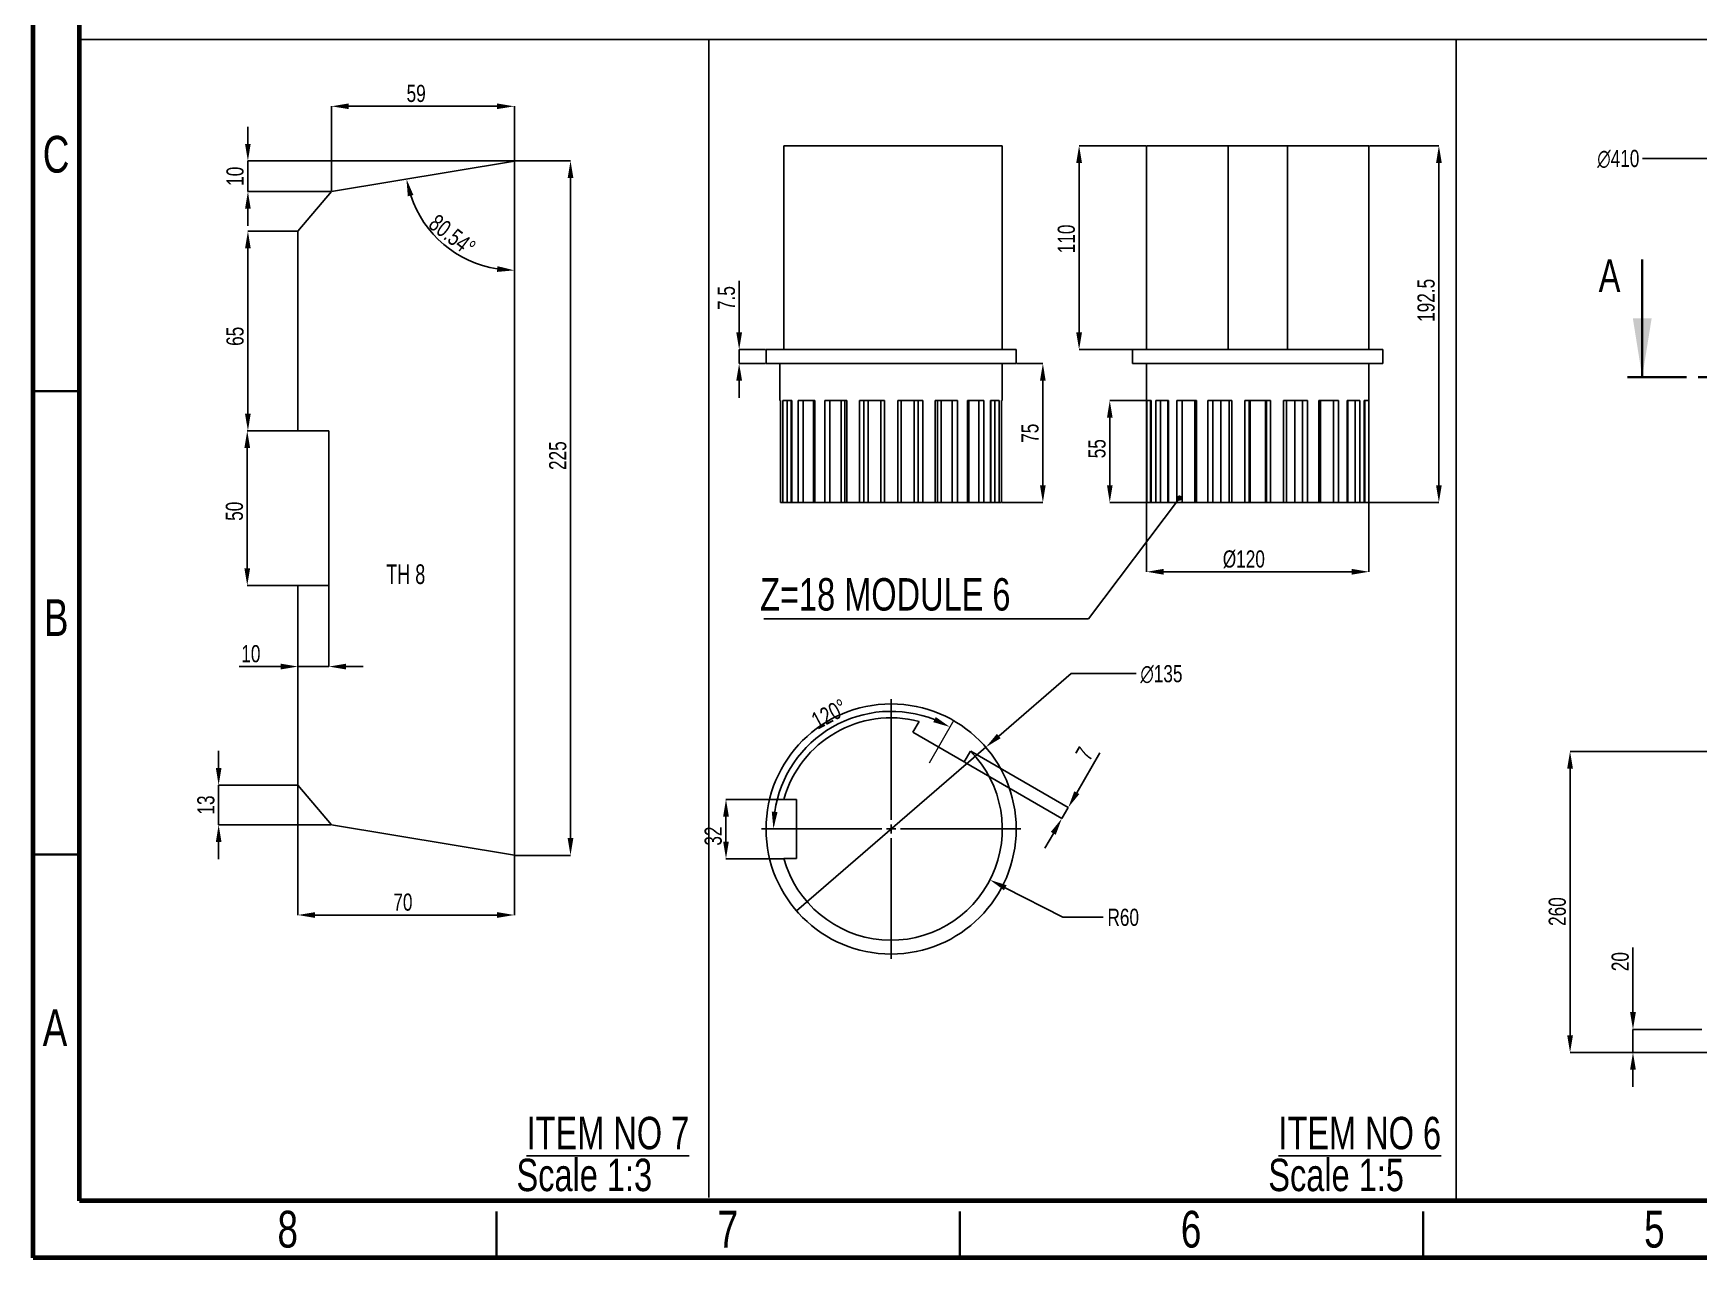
# Model space of a CAD drawing. Header units: millimetres. Extents: x 122 to 2816, y -707 to 556.
# Drawn here: x 580.7 to 760.5, y -703.9 to -571.8 of the extents above; entities that cross this region are included whole.
import ezdxf

# ---------------------------------------------------------------- set-up
doc = ezdxf.new("R2010")
doc.units = ezdxf.units.MM
doc.header["$PDSIZE"] = -1
doc.linetypes.add('CENTER', pattern=[10.16, 6.35, -1.27, 1.27, -1.27])
doc.linetypes.add('CENTERX2', pattern=[20.32, 12.7, -2.54, 2.54, -2.54])
doc.layers.add('FORMAT', color=7, linetype='Continuous')
doc.styles.add('SLDTEXTSTYLE10', font='TXT', dxfattribs={"width": 0.6875})
doc.styles.add('SLDTEXTSTYLE7', font='TXT', dxfattribs={"width": 0.75})
doc.dimstyles.new('SLDDIMSTYLE1', dxfattribs={"dimtxt": 2.5, "dimasz": 0.569872, "dimexe": 0, "dimexo": 0.625, "dimgap": 0, "dimtad": 1, "dimdec": 0, "dimrnd": 1e-09, "dimtxsty": 'Standard', "dimblk1": 'DOT', "dimblk2": 'DOT', "dimsah": 1, "dimcen": 2.5, "dimazin": 3, "dimtfac": 0.569872, "dimtdec": 0, "dimtmove": 0, "dimatfit": 3, "dimldrblk": 'DOT', "dimfrac": 2})
doc.dimstyles.new('SLDDIMSTYLE34', dxfattribs={"dimtxt": 1.852083, "dimasz": 1.852083, "dimexe": 0, "dimexo": 0.625, "dimgap": 0.463021, "dimtad": 1, "dimdec": 0, "dimlfac": 5, "dimrnd": 1e-09, "dimzin": 12, "dimtxsty": 'SLDTEXTSTYLE7', "dimsah": 1, "dimcen": 0, "dimazin": 3, "dimtfac": 1, "dimtdec": 0, "dimtmove": 0, "dimatfit": 3, "dimfrac": 2, "dimtzin": 12})
doc.dimstyles.new('SLDDIMSTYLE37', dxfattribs={"dimtxt": 1.852083, "dimasz": 1.852083, "dimexe": 0, "dimexo": 0.625, "dimgap": 0.463021, "dimtad": 1, "dimlfac": 5, "dimzin": 12, "dimtxsty": 'SLDTEXTSTYLE7', "dimsah": 1, "dimcen": 2.5, "dimazin": 3, "dimtfac": 1, "dimtmove": 0, "dimatfit": 3, "dimfrac": 2, "dimtzin": 12})
doc.dimstyles.new('SLDDIMSTYLE44', dxfattribs={"dimtxt": 1.852083, "dimasz": 1.852083, "dimexe": 0, "dimexo": 0.625, "dimgap": 0.463021, "dimtad": 1, "dimdec": 1, "dimlfac": 5, "dimrnd": 1e-09, "dimzin": 12, "dimtxsty": 'SLDTEXTSTYLE7', "dimsah": 1, "dimcen": 2.5, "dimazin": 3, "dimtfac": 1, "dimtdec": 1, "dimtmove": 0, "dimatfit": 3, "dimfrac": 2, "dimtzin": 12})
doc.dimstyles.new('SLDDIMSTYLE63', dxfattribs={"dimtxt": 1.852083, "dimasz": 1.852083, "dimexe": 0, "dimexo": 0.625, "dimgap": 0.463021, "dimtad": 1, "dimdec": 1, "dimlfac": 5, "dimrnd": 1e-09, "dimzin": 12, "dimtxsty": 'SLDTEXTSTYLE7', "dimsah": 1, "dimcen": 2.5, "dimazin": 3, "dimtfac": 1, "dimtmove": 0, "dimatfit": 0, "dimfrac": 2, "dimtzin": 12})
doc.dimstyles.new('SLDDIMSTYLE68', dxfattribs={"dimtxt": 1.852083, "dimasz": 1.852083, "dimexe": 0, "dimexo": 0.625, "dimgap": 0.463021, "dimtad": 1, "dimdec": 0, "dimlfac": 8, "dimrnd": 1e-09, "dimzin": 12, "dimtxsty": 'SLDTEXTSTYLE7', "dimsah": 1, "dimcen": 2.5, "dimazin": 3, "dimtfac": 1, "dimtdec": 0, "dimtmove": 0, "dimatfit": 3, "dimfrac": 2, "dimtzin": 12})
doc.dimstyles.new('SLDDIMSTYLE69', dxfattribs={"dimtxt": 1.852083, "dimasz": 1.852083, "dimexe": 0, "dimexo": 0.625, "dimgap": 0.463021, "dimtad": 1, "dimdec": 0, "dimlfac": 8, "dimrnd": 1e-09, "dimzin": 12, "dimtxsty": 'SLDTEXTSTYLE7', "dimblk1": 'NONE', "dimsah": 1, "dimcen": 0, "dimazin": 3, "dimtfac": 1, "dimtdec": 0, "dimtmove": 0, "dimatfit": 3, "dimldrblk": 'NONE', "dimfrac": 2, "dimtzin": 12})
doc.dimstyles.new('SLDDIMSTYLE7', dxfattribs={"dimtxt": 1.852083, "dimasz": 1.852083, "dimexe": 0, "dimexo": 0.625, "dimgap": 0.463021, "dimtad": 1, "dimdec": 0, "dimlfac": 5, "dimrnd": 1e-09, "dimzin": 12, "dimtxsty": 'SLDTEXTSTYLE7', "dimsah": 1, "dimcen": 2.5, "dimazin": 3, "dimtfac": 1, "dimtdec": 0, "dimtmove": 0, "dimatfit": 3, "dimfrac": 2, "dimtzin": 12})
doc.dimstyles.new('SLDDIMSTYLE71', dxfattribs={"dimtxt": 1.852083, "dimasz": 1.852083, "dimexe": 0, "dimexo": 0.625, "dimgap": 0.463021, "dimtad": 1, "dimdec": 0, "dimlfac": 8, "dimrnd": 1e-09, "dimzin": 12, "dimtxsty": 'SLDTEXTSTYLE7', "dimsah": 1, "dimcen": 2.5, "dimazin": 3, "dimtfac": 1, "dimtdec": 0, "dimtmove": 0, "dimatfit": 0, "dimfrac": 2, "dimtzin": 12})
doc.dimstyles.new('SLDDIMSTYLE72', dxfattribs={"dimtxt": 1.852083, "dimasz": 1.852083, "dimexe": 0, "dimexo": 0.625, "dimgap": 0.463021, "dimtad": 1, "dimlfac": 3, "dimzin": 12, "dimtxsty": 'SLDTEXTSTYLE7', "dimsah": 1, "dimcen": 2.5, "dimazin": 3, "dimtfac": 1, "dimtmove": 0, "dimatfit": 3, "dimfrac": 2, "dimtzin": 12})
doc.dimstyles.new('SLDDIMSTYLE73', dxfattribs={"dimtxt": 1.852083, "dimasz": 1.852083, "dimexe": 0, "dimexo": 0.625, "dimgap": 0.463021, "dimtad": 1, "dimdec": 0, "dimlfac": 3, "dimrnd": 1e-09, "dimzin": 12, "dimtxsty": 'SLDTEXTSTYLE7', "dimsah": 1, "dimcen": 2.5, "dimazin": 3, "dimtfac": 1, "dimtdec": 0, "dimtmove": 0, "dimatfit": 3, "dimfrac": 2, "dimtzin": 12})
doc.dimstyles.new('SLDDIMSTYLE74', dxfattribs={"dimtxt": 1.852083, "dimasz": 1.852083, "dimexe": 0, "dimexo": 0.625, "dimgap": 0.463021, "dimtad": 1, "dimdec": 0, "dimlfac": 3, "dimrnd": 1e-09, "dimzin": 12, "dimtxsty": 'SLDTEXTSTYLE7', "dimsah": 1, "dimcen": 2.5, "dimazin": 3, "dimtfac": 1, "dimtdec": 0, "dimtmove": 0, "dimatfit": 0, "dimfrac": 2, "dimtzin": 12})
doc.dimstyles.new('SLDDIMSTYLE8', dxfattribs={"dimtxt": 1.852083, "dimasz": 1.852083, "dimexe": 0, "dimexo": 0.625, "dimgap": 0.463021, "dimtad": 1, "dimdec": 0, "dimlfac": 5, "dimrnd": 1e-09, "dimzin": 12, "dimtxsty": 'SLDTEXTSTYLE7', "dimblk1": 'NONE', "dimsah": 1, "dimcen": 0, "dimazin": 3, "dimtfac": 1, "dimtdec": 0, "dimtmove": 0, "dimatfit": 3, "dimldrblk": 'NONE', "dimfrac": 2, "dimtzin": 12})
doc.dimstyles.new('SLDDIMSTYLE9', dxfattribs={"dimtxt": 1.852083, "dimasz": 1.852083, "dimexe": 0, "dimexo": 0.625, "dimgap": 0.463021, "dimtad": 1, "dimdec": 0, "dimlfac": 5, "dimrnd": 1e-09, "dimzin": 12, "dimtxsty": 'SLDTEXTSTYLE7', "dimsah": 1, "dimcen": 2.5, "dimazin": 3, "dimtfac": 1, "dimtdec": 0, "dimtmove": 0, "dimatfit": 0, "dimfrac": 2, "dimtzin": 12})

# ---------------------------------------------------------------- blocks, each defined once
blk = doc.blocks.new('SW_NOTE_0_168')
at = {"layer": 'FORMAT', "color": 0, "char_height": 3.5, "attachment_point": 2, "style": 'SLDTEXTSTYLE7'}
for s, insert in [('\\LITEM NO 7', (13.62, 4.51)), ('Scale 1:3', (11.07, -0.01))]:
    blk.add_mtext(s, dxfattribs=dict(at, insert=insert))
blk = doc.blocks.new('SW_NOTE_0_170')
at = {"layer": 'FORMAT', "color": 0, "char_height": 3.5, "attachment_point": 2, "style": 'SLDTEXTSTYLE7'}
for s, insert in [('\\LITEM NO 6', (13.62, 4.51)), ('Scale 1:5', (11.07, -0.01))]:
    blk.add_mtext(s, dxfattribs=dict(at, insert=insert))
blk = doc.blocks.new('*D1529')
at = {"layer": 'Defpoints', "color": 0}
for p in [(767.9, -591.25), (805.15, -626.45)]:
    blk.add_point(p, dxfattribs=at)
at = {"layer": 'FORMAT', "color": 0, "lineweight": -2}
for p, q in [((754.41, -585.26), (761.55, -585.26)), ((761.55, -585.26), (766.55, -589.98)), ((805.15, -626.45), (767.9, -591.25))]:
    blk.add_line(p, q, dxfattribs=at)
at = {"layer": 'FORMAT', "color": 0}
blk.add_solid([(766.76, -589.76), (766.34, -590.21), (767.9, -591.25)], dxfattribs=at)
at = {"layer": 'FORMAT', "color": 0, "insert": (749.55, -584.33), "char_height": 1.852, "attachment_point": 1, "style": 'SLDTEXTSTYLE7'}
blk.add_mtext('\\A1;∅410', dxfattribs=at)
blk = doc.blocks.new('_None')
blk = doc.blocks.new('*D1532')
at = {"layer": 'Defpoints', "color": 0}
for p in [(753.4, -679.24), (760.9, -679.24), (760.9, -681.74)]:
    blk.add_point(p, dxfattribs=at)
at = {"layer": 'FORMAT', "color": 0, "lineweight": -2}
for p, q in [((753.4, -677.38), (753.4, -670.42)), ((760.84, -679.24), (753.4, -679.24)), ((753.4, -681.74), (753.4, -679.24)), ((760.84, -681.74), (753.4, -681.74)), ((753.4, -683.59), (753.4, -685.44))]:
    blk.add_line(p, q, dxfattribs=at)
at = {"layer": 'FORMAT', "color": 0}
for points in [[(753.09, -677.38), (753.71, -677.38), (753.4, -679.24)], [(753.09, -683.59), (753.71, -683.59), (753.4, -681.74)]]:
    blk.add_solid(points, dxfattribs=at)
at = {"layer": 'FORMAT', "color": 0, "insert": (751.09, -671.93), "char_height": 1.852, "attachment_point": 2, "rotation": 90, "style": 'SLDTEXTSTYLE7'}
blk.add_mtext('\\A1;20', dxfattribs=at)
blk = doc.blocks.new('*D1535')
at = {"layer": 'Defpoints', "color": 0}
for p in [(810.55, -649.24), (746.61, -681.74), (765.9, -681.74)]:
    blk.add_point(p, dxfattribs=at)
at = {"layer": 'FORMAT', "color": 0, "lineweight": -2}
for p, q in [((810.49, -649.24), (746.61, -649.24)), ((746.61, -651.09), (746.61, -679.88)), ((765.84, -681.74), (746.61, -681.74))]:
    blk.add_line(p, q, dxfattribs=at)
at = {"layer": 'FORMAT', "color": 0}
for points in [[(746.3, -651.09), (746.92, -651.09), (746.61, -649.24)], [(746.3, -679.88), (746.92, -679.88), (746.61, -681.74)]]:
    blk.add_solid(points, dxfattribs=at)
at = {"layer": 'FORMAT', "color": 0, "insert": (744.3, -666.53), "char_height": 1.852, "attachment_point": 2, "rotation": 90, "style": 'SLDTEXTSTYLE7'}
blk.add_mtext('\\A1;260', dxfattribs=at)
blk = doc.blocks.new('*D1538')
at = {"layer": 'Defpoints', "color": 0}
for p in [(632.67, -585.53), (632.67, -585.53), (612.93, -588.82), (623.15, -592.52), (632.67, -660.46)]:
    blk.add_point(p, dxfattribs=at)
at = {"layer": 'FORMAT', "color": 0, "lineweight": -2}
blk.add_arc((632.67, -585.53), 11.8, 198.4628, 261.0002, dxfattribs=at)
at = {"layer": 'FORMAT', "color": 0}
for points in [[(621.17, -589.34), (621.77, -589.2), (621.02, -587.47)], [(630.84, -596.88), (630.8, -597.5), (632.67, -597.33)]]:
    blk.add_solid(points, dxfattribs=at)
at = {"layer": 'FORMAT', "color": 0, "insert": (624.4, -591.14), "char_height": 1.852, "attachment_point": 1, "rotation": 322.3575, "style": 'SLDTEXTSTYLE7'}
blk.add_mtext('\\A1;80.54°', dxfattribs=at)
blk = doc.blocks.new('*D1539')
at = {"layer": 'Defpoints', "color": 0}
for p in [(632.67, -585.53), (632.67, -660.46), (638.73, -660.46)]:
    blk.add_point(p, dxfattribs=at)
at = {"layer": 'FORMAT', "color": 0, "lineweight": -2}
for p, q in [((632.73, -585.53), (638.73, -585.53)), ((638.73, -587.38), (638.73, -658.6)), ((632.73, -660.46), (638.73, -660.46))]:
    blk.add_line(p, q, dxfattribs=at)
at = {"layer": 'FORMAT', "color": 0}
for points in [[(638.42, -587.38), (639.04, -587.38), (638.73, -585.53)], [(638.42, -658.6), (639.04, -658.6), (638.73, -660.46)]]:
    blk.add_solid(points, dxfattribs=at)
at = {"layer": 'FORMAT', "color": 0, "insert": (636.42, -617.33), "char_height": 1.852, "attachment_point": 2, "rotation": 90, "style": 'SLDTEXTSTYLE7'}
blk.add_mtext('\\A1;225', dxfattribs=at)
blk = doc.blocks.new('*D1540')
at = {"layer": 'Defpoints', "color": 0}
for p in [(609.31, -652.89), (632.67, -660.46), (609.31, -666.9)]:
    blk.add_point(p, dxfattribs=at)
at = {"layer": 'FORMAT', "color": 0, "lineweight": -2}
for p, q in [((609.31, -652.95), (609.31, -666.9)), ((632.67, -660.52), (632.67, -666.9)), ((630.81, -666.9), (611.16, -666.9))]:
    blk.add_line(p, q, dxfattribs=at)
at = {"layer": 'FORMAT', "color": 0}
for points in [[(611.16, -666.59), (611.16, -667.21), (609.31, -666.9)], [(630.81, -666.59), (630.81, -667.21), (632.67, -666.9)]]:
    blk.add_solid(points, dxfattribs=at)
at = {"layer": 'FORMAT', "color": 0, "insert": (620.64, -664.58), "char_height": 1.852, "attachment_point": 2, "style": 'SLDTEXTSTYLE7'}
blk.add_mtext('\\A1;70', dxfattribs=at)
blk = doc.blocks.new('*D1541')
at = {"layer": 'Defpoints', "color": 0}
for p in [(609.31, -652.89), (600.75, -657.17), (612.93, -657.17)]:
    blk.add_point(p, dxfattribs=at)
at = {"layer": 'FORMAT', "color": 0, "lineweight": -2}
for p, q in [((600.75, -651.04), (600.75, -649.19)), ((609.25, -652.89), (600.75, -652.89)), ((600.75, -652.89), (600.75, -657.17)), ((612.87, -657.17), (600.75, -657.17)), ((600.75, -659.02), (600.75, -660.87))]:
    blk.add_line(p, q, dxfattribs=at)
at = {"layer": 'FORMAT', "color": 0}
for points in [[(600.45, -651.04), (601.06, -651.04), (600.75, -652.89)], [(600.45, -659.02), (601.06, -659.02), (600.75, -657.17)]]:
    blk.add_solid(points, dxfattribs=at)
at = {"layer": 'FORMAT', "color": 0, "insert": (598.44, -655.03), "char_height": 1.852, "attachment_point": 2, "rotation": 90, "style": 'SLDTEXTSTYLE7'}
blk.add_mtext('\\A1;13', dxfattribs=at)
blk = doc.blocks.new('*D1542')
at = {"layer": 'Defpoints', "color": 0}
for p in [(609.31, -631.33), (612.64, -631.33), (612.64, -640.09)]:
    blk.add_point(p, dxfattribs=at)
at = {"layer": 'FORMAT', "color": 0, "lineweight": -2}
for p, q in [((609.31, -631.39), (609.31, -640.09)), ((612.64, -631.39), (612.64, -640.09)), ((607.46, -640.09), (602.96, -640.09)), ((612.64, -640.09), (609.31, -640.09)), ((614.5, -640.09), (616.35, -640.09))]:
    blk.add_line(p, q, dxfattribs=at)
at = {"layer": 'FORMAT', "color": 0}
for points in [[(607.46, -639.78), (607.46, -640.4), (609.31, -640.09)], [(614.5, -639.78), (614.5, -640.4), (612.64, -640.09)]]:
    blk.add_solid(points, dxfattribs=at)
at = {"layer": 'FORMAT', "color": 0, "insert": (604.23, -637.77), "char_height": 1.852, "attachment_point": 2, "style": 'SLDTEXTSTYLE7'}
blk.add_mtext('\\A1;10', dxfattribs=at)
blk = doc.blocks.new('*D1543')
at = {"layer": 'Defpoints', "color": 0}
for p in [(603.84, -614.66), (609.31, -614.66), (609.31, -631.33)]:
    blk.add_point(p, dxfattribs=at)
at = {"layer": 'FORMAT', "color": 0, "lineweight": -2}
for p, q in [((609.25, -614.66), (603.84, -614.66)), ((603.84, -629.48), (603.84, -616.51)), ((609.25, -631.33), (603.84, -631.33))]:
    blk.add_line(p, q, dxfattribs=at)
at = {"layer": 'FORMAT', "color": 0}
for points in [[(603.53, -616.51), (604.15, -616.51), (603.84, -614.66)], [(603.53, -629.48), (604.15, -629.48), (603.84, -631.33)]]:
    blk.add_solid(points, dxfattribs=at)
at = {"layer": 'FORMAT', "color": 0, "insert": (601.52, -623.33), "char_height": 1.852, "attachment_point": 2, "rotation": 90, "style": 'SLDTEXTSTYLE7'}
blk.add_mtext('\\A1;50', dxfattribs=at)
blk = doc.blocks.new('*D1544')
at = {"layer": 'Defpoints', "color": 0}
for p in [(609.31, -593.1), (603.91, -614.66), (609.31, -614.66)]:
    blk.add_point(p, dxfattribs=at)
at = {"layer": 'FORMAT', "color": 0, "lineweight": -2}
for p, q in [((609.25, -593.1), (603.91, -593.1)), ((603.91, -594.95), (603.91, -612.81)), ((609.25, -614.66), (603.91, -614.66))]:
    blk.add_line(p, q, dxfattribs=at)
at = {"layer": 'FORMAT', "color": 0}
for points in [[(603.6, -594.95), (604.21, -594.95), (603.91, -593.1)], [(603.6, -612.81), (604.21, -612.81), (603.91, -614.66)]]:
    blk.add_solid(points, dxfattribs=at)
at = {"layer": 'FORMAT', "color": 0, "insert": (601.59, -604.45), "char_height": 1.852, "attachment_point": 2, "rotation": 90, "style": 'SLDTEXTSTYLE7'}
blk.add_mtext('\\A1;65', dxfattribs=at)
blk = doc.blocks.new('*D1545')
at = {"layer": 'Defpoints', "color": 0}
for p in [(632.67, -585.53), (603.91, -588.82), (612.93, -588.82)]:
    blk.add_point(p, dxfattribs=at)
at = {"layer": 'FORMAT', "color": 0, "lineweight": -2}
for p, q in [((603.91, -583.68), (603.91, -581.83)), ((632.6, -585.53), (603.91, -585.53)), ((603.91, -585.53), (603.91, -588.82)), ((612.87, -588.82), (603.91, -588.82)), ((603.91, -590.67), (603.91, -592.53))]:
    blk.add_line(p, q, dxfattribs=at)
at = {"layer": 'FORMAT', "color": 0}
for points in [[(603.6, -583.68), (604.21, -583.68), (603.91, -585.53)], [(603.6, -590.67), (604.21, -590.67), (603.91, -588.82)]]:
    blk.add_solid(points, dxfattribs=at)
at = {"layer": 'FORMAT', "color": 0, "insert": (601.59, -587.18), "char_height": 1.852, "attachment_point": 2, "rotation": 90, "style": 'SLDTEXTSTYLE7'}
blk.add_mtext('\\A1;10', dxfattribs=at)
blk = doc.blocks.new('*D1546')
at = {"layer": 'Defpoints', "color": 0}
for p in [(612.93, -579.63), (632.67, -585.53), (612.93, -588.82)]:
    blk.add_point(p, dxfattribs=at)
at = {"layer": 'FORMAT', "color": 0, "lineweight": -2}
for p, q in [((612.93, -588.76), (612.93, -579.63)), ((630.81, -579.63), (614.78, -579.63)), ((632.67, -585.47), (632.67, -579.63))]:
    blk.add_line(p, q, dxfattribs=at)
at = {"layer": 'FORMAT', "color": 0}
for points in [[(614.78, -579.32), (614.78, -579.93), (612.93, -579.63)], [(630.81, -579.32), (630.81, -579.93), (632.67, -579.63)]]:
    blk.add_solid(points, dxfattribs=at)
at = {"layer": 'FORMAT', "color": 0, "insert": (622.07, -577.31), "char_height": 1.852, "attachment_point": 2, "style": 'SLDTEXTSTYLE7'}
blk.add_mtext('\\A1;59', dxfattribs=at)
blk = doc.blocks.new('*D1496')
at = {"layer": 'Defpoints', "color": 0}
for p in [(656.93, -607.38), (659.83, -605.88), (659.83, -607.38)]:
    blk.add_point(p, dxfattribs=at)
at = {"layer": 'FORMAT', "color": 0, "lineweight": -2}
for p, q in [((656.93, -604.03), (656.93, -598.47)), ((659.77, -605.88), (656.93, -605.88)), ((656.93, -607.38), (656.93, -605.88)), ((659.77, -607.38), (656.93, -607.38)), ((656.93, -609.23), (656.93, -611.08))]:
    blk.add_line(p, q, dxfattribs=at)
at = {"layer": 'FORMAT', "color": 0}
for points in [[(656.62, -604.03), (657.24, -604.03), (656.93, -605.88)], [(656.62, -609.23), (657.24, -609.23), (656.93, -607.38)]]:
    blk.add_solid(points, dxfattribs=at)
at = {"layer": 'FORMAT', "color": 0, "insert": (654.62, -600.32), "char_height": 1.852, "attachment_point": 2, "rotation": 90, "style": 'SLDTEXTSTYLE7'}
blk.add_mtext('\\A1;7.5', dxfattribs=at)
blk = doc.blocks.new('*D1497')
at = {"layer": 'Defpoints', "color": 0}
for p in [(686.83, -607.38), (685.25, -622.38), (689.71, -622.38)]:
    blk.add_point(p, dxfattribs=at)
at = {"layer": 'FORMAT', "color": 0, "lineweight": -2}
for p, q in [((686.89, -607.38), (689.71, -607.38)), ((689.71, -609.23), (689.71, -620.53)), ((685.32, -622.38), (689.71, -622.38))]:
    blk.add_line(p, q, dxfattribs=at)
at = {"layer": 'FORMAT', "color": 0}
for points in [[(689.4, -609.23), (690.01, -609.23), (689.71, -607.38)], [(689.4, -620.53), (690.01, -620.53), (689.71, -622.38)]]:
    blk.add_solid(points, dxfattribs=at)
at = {"layer": 'FORMAT', "color": 0, "insert": (687.39, -614.91), "char_height": 1.852, "attachment_point": 2, "rotation": 90, "style": 'SLDTEXTSTYLE7'}
blk.add_mtext('\\A1;75', dxfattribs=at)
blk = doc.blocks.new('*D1498')
at = {"layer": 'Defpoints', "color": 0}
for p in [(724.9, -583.88), (724.88, -622.38), (732.45, -622.38)]:
    blk.add_point(p, dxfattribs=at)
at = {"layer": 'FORMAT', "color": 0, "lineweight": -2}
for p, q in [((724.96, -583.88), (732.45, -583.88)), ((732.45, -585.73), (732.45, -620.53)), ((724.94, -622.38), (732.45, -622.38))]:
    blk.add_line(p, q, dxfattribs=at)
at = {"layer": 'FORMAT', "color": 0}
for points in [[(732.15, -585.73), (732.76, -585.73), (732.45, -583.88)], [(732.15, -620.53), (732.76, -620.53), (732.45, -622.38)]]:
    blk.add_solid(points, dxfattribs=at)
at = {"layer": 'FORMAT', "color": 0, "insert": (730.14, -600.57), "char_height": 1.852, "attachment_point": 2, "rotation": 90, "style": 'SLDTEXTSTYLE7'}
blk.add_mtext('\\A1;192.5', dxfattribs=at)
blk = doc.blocks.new('*D1499')
at = {"layer": 'Defpoints', "color": 0}
for p in [(700.9, -583.88), (693.62, -605.88), (700.9, -605.88)]:
    blk.add_point(p, dxfattribs=at)
at = {"layer": 'FORMAT', "color": 0, "lineweight": -2}
for p, q in [((700.84, -583.88), (693.62, -583.88)), ((693.62, -585.73), (693.62, -604.03)), ((700.84, -605.88), (693.62, -605.88))]:
    blk.add_line(p, q, dxfattribs=at)
at = {"layer": 'FORMAT', "color": 0}
for points in [[(693.31, -585.73), (693.93, -585.73), (693.62, -583.88)], [(693.31, -604.03), (693.93, -604.03), (693.62, -605.88)]]:
    blk.add_solid(points, dxfattribs=at)
at = {"layer": 'FORMAT', "color": 0, "insert": (691.31, -593.94), "char_height": 1.852, "attachment_point": 2, "rotation": 90, "style": 'SLDTEXTSTYLE7'}
blk.add_mtext('\\A1;110', dxfattribs=at)
blk = doc.blocks.new('*D1500')
at = {"layer": 'Defpoints', "color": 0}
for p in [(696.93, -611.38), (700.92, -611.38), (700.92, -622.38)]:
    blk.add_point(p, dxfattribs=at)
at = {"layer": 'FORMAT', "color": 0, "lineweight": -2}
for p, q in [((700.86, -611.38), (696.93, -611.38)), ((696.93, -620.53), (696.93, -613.23)), ((700.86, -622.38), (696.93, -622.38))]:
    blk.add_line(p, q, dxfattribs=at)
at = {"layer": 'FORMAT', "color": 0}
for points in [[(696.63, -613.23), (697.24, -613.23), (696.93, -611.38)], [(696.63, -620.53), (697.24, -620.53), (696.93, -622.38)]]:
    blk.add_solid(points, dxfattribs=at)
at = {"layer": 'FORMAT', "color": 0, "insert": (694.62, -616.58), "char_height": 1.852, "attachment_point": 2, "rotation": 90, "style": 'SLDTEXTSTYLE7'}
blk.add_mtext('\\A1;55', dxfattribs=at)
blk = doc.blocks.new('*D1501')
at = {"layer": 'Defpoints', "color": 0}
for p in [(700.9, -622.38), (724.9, -622.38), (724.9, -629.86)]:
    blk.add_point(p, dxfattribs=at)
at = {"layer": 'FORMAT', "color": 0, "lineweight": -2}
for p, q in [((700.9, -622.44), (700.9, -629.86)), ((724.9, -622.44), (724.9, -629.86)), ((702.75, -629.86), (723.05, -629.86))]:
    blk.add_line(p, q, dxfattribs=at)
at = {"layer": 'FORMAT', "color": 0}
for points in [[(702.75, -629.55), (702.75, -630.17), (700.9, -629.86)], [(723.05, -629.55), (723.05, -630.17), (724.9, -629.86)]]:
    blk.add_solid(points, dxfattribs=at)
at = {"layer": 'FORMAT', "color": 0, "insert": (711.4, -627.55), "char_height": 1.852, "attachment_point": 2, "style": 'SLDTEXTSTYLE7'}
blk.add_mtext('\\A1;%%c120', dxfattribs=at)
blk = doc.blocks.new('SW_NOTE_0_173')
at = {"layer": 'FORMAT', "color": 0}
blk.add_line((-35.06, 0), (0, 0), dxfattribs=at)
at = {"layer": 'FORMAT', "color": 0, "insert": (-35.46, 4.41), "char_height": 3.5, "attachment_point": 1, "style": 'SLDTEXTSTYLE7'}
blk.add_mtext('Z=18 MODULE 6', dxfattribs=at)
blk = doc.blocks.new('_Dot')
at = {"color": 0, "linetype": 'ByBlock', "lineweight": -2}
blk.add_line((-0.5, 0), (-1, 0), dxfattribs=at)
at = {"color": 0, "linetype": 'ByBlock', "const_width": 0.5}
blk.add_lwpolyline([(-0.25, 0, 1), (0.25, 0, 1)], format="xyb", close=True, dxfattribs=at)
blk = doc.blocks.new('*D1502')
at = {"layer": 'Defpoints', "color": 0}
for p in [(661.76, -654.42), (655.51, -660.82), (661.76, -660.82)]:
    blk.add_point(p, dxfattribs=at)
at = {"layer": 'FORMAT', "color": 0, "lineweight": -2}
for p, q in [((661.7, -654.42), (655.51, -654.42)), ((655.51, -656.27), (655.51, -658.97)), ((661.7, -660.82), (655.51, -660.82))]:
    blk.add_line(p, q, dxfattribs=at)
at = {"layer": 'FORMAT', "color": 0}
for points in [[(655.2, -656.27), (655.82, -656.27), (655.51, -654.42)], [(655.2, -658.97), (655.82, -658.97), (655.51, -660.82)]]:
    blk.add_solid(points, dxfattribs=at)
at = {"layer": 'FORMAT', "color": 0, "insert": (653.2, -658.38), "char_height": 1.852, "attachment_point": 2, "rotation": 90, "style": 'SLDTEXTSTYLE7'}
blk.add_mtext('\\A1;32', dxfattribs=at)
blk = doc.blocks.new('*D1503')
at = {"layer": 'Defpoints', "color": 0}
for p in [(683.55, -648.8), (663.11, -666.44)]:
    blk.add_point(p, dxfattribs=at)
at = {"layer": 'FORMAT', "color": 0, "lineweight": -2}
for p, q in [((692.76, -640.85), (684.95, -647.59)), ((699.78, -640.85), (692.76, -640.85)), ((663.11, -666.44), (683.55, -648.8))]:
    blk.add_line(p, q, dxfattribs=at)
at = {"layer": 'FORMAT', "color": 0}
blk.add_solid([(684.75, -647.35), (685.15, -647.82), (683.55, -648.8)], dxfattribs=at)
at = {"layer": 'FORMAT', "color": 0, "insert": (700.24, -639.93), "char_height": 1.852, "attachment_point": 1, "style": 'SLDTEXTSTYLE7'}
blk.add_mtext('\\A1;∅135', dxfattribs=at)
blk = doc.blocks.new('*D1504')
at = {"layer": 'Defpoints', "color": 0}
for p in [(673.33, -657.62), (684, -663.11)]:
    blk.add_point(p, dxfattribs=at)
at = {"layer": 'FORMAT', "color": 0, "lineweight": -2}
for p, q in [((691.85, -667.15), (685.65, -663.96)), ((696.21, -667.15), (691.85, -667.15))]:
    blk.add_line(p, q, dxfattribs=at)
at = {"layer": 'FORMAT', "color": 0}
blk.add_solid([(685.79, -663.68), (685.51, -664.23), (684, -663.11)], dxfattribs=at)
at = {"layer": 'FORMAT', "color": 0, "insert": (696.68, -666.22), "char_height": 1.852, "attachment_point": 1, "style": 'SLDTEXTSTYLE7'}
blk.add_mtext('\\A1;R60', dxfattribs=at)
blk = doc.blocks.new('*D1505')
at = {"layer": 'Defpoints', "color": 0}
for p in [(680.11, -645.87), (663.6, -649.45), (677.43, -650.52), (659.76, -657.62), (665.13, -657.62)]:
    blk.add_point(p, dxfattribs=at)
at = {"layer": 'FORMAT', "color": 0, "lineweight": -2}
blk.add_arc((673.33, -657.62), 12.7, 68.3599, 171.6401, dxfattribs=at)
at = {"layer": 'FORMAT', "color": 0}
for points in [[(678.15, -645.53), (677.88, -646.09), (679.68, -646.61)], [(661.07, -655.79), (660.45, -655.75), (660.63, -657.62)]]:
    blk.add_solid(points, dxfattribs=at)
at = {"layer": 'FORMAT', "color": 0, "insert": (664.52, -645.29), "char_height": 1.852, "attachment_point": 1, "rotation": 28.0989, "style": 'SLDTEXTSTYLE7'}
blk.add_mtext('\\A1;120°', dxfattribs=at)
blk = doc.blocks.new('*D1506')
at = {"layer": 'Defpoints', "color": 0}
for p in [(681.2, -650.38), (681.88, -649.2), (691.76, -656.48)]:
    blk.add_point(p, dxfattribs=at)
at = {"layer": 'FORMAT', "color": 0, "lineweight": -2}
for p, q in [((681.26, -650.42), (691.76, -656.48)), ((681.94, -649.23), (692.45, -655.3)), ((693.37, -653.7), (695.86, -649.39)), ((691.76, -656.48), (692.45, -655.3)), ((690.84, -658.09), (689.91, -659.69))]:
    blk.add_line(p, q, dxfattribs=at)
at = {"layer": 'FORMAT', "color": 0}
for points in [[(693.1, -653.54), (693.64, -653.85), (692.45, -655.3)], [(690.57, -657.93), (691.1, -658.24), (691.76, -656.48)]]:
    blk.add_solid(points, dxfattribs=at)
at = {"layer": 'FORMAT', "color": 0, "insert": (693.39, -649.03), "char_height": 1.852, "attachment_point": 2, "rotation": 60, "style": 'SLDTEXTSTYLE7'}
blk.add_mtext('\\A1;7', dxfattribs=at)
blk = doc.blocks.new('SW_CENTERMARKSYMBOL_254')
at = {"layer": 'FORMAT', "color": 0}
for p, q in [((0, 1), (0, 14)), ((-1, 0), (-14, 0)), ((0, 0), (-0.5, 0)), ((0, 0), (0, 0.5)), ((0, 0), (0, -0.5)), ((0, 0), (0.5, 0)), ((1, 0), (14, 0)), ((0, -1), (0, -14))]:
    blk.add_line(p, q, dxfattribs=at)

msp = doc.modelspace()

# ---------------------------------------------------------------- linework, layer by layer
at = {"color": 7, "linetype": 'Continuous', "lineweight": 70}
for p, q in [((580.748025, -703.879135), (580.748025, -416.879135)), ((585.748025, -697.74561), (585.748025, -420.74561)), ((975.150497, -697.74561), (585.748025, -697.74561)), ((980.748025, -703.879135), (580.748025, -703.879135))]:
    msp.add_line(p, q, dxfattribs=at)
at = {"color": 7, "linetype": 'Continuous', "lineweight": 25}
for p, q in [((661.76491, -605.880469), (661.76491, -583.880469)), ((661.76491, -583.880469), (685.330376, -583.880469)), ((685.330376, -605.880469), (685.330376, -583.880469)), ((700.899019, -583.880469), (700.899019, -605.880469)), ((700.899019, -583.880469), (709.699019, -583.880469)), ((709.699019, -605.880469), (709.699019, -583.880469)), ((709.699019, -583.880469), (716.099019, -583.880469)), ((716.099019, -605.880469), (716.099019, -583.880469)), ((716.099019, -583.880469), (724.899019, -583.880469)), ((724.899019, -605.880469), (724.899019, -583.880469)), ((612.930746, -588.82104), (632.666082, -585.531578)), ((632.666082, -585.531578), (632.666082, -660.456136)), ((612.930746, -588.82104), (609.309859, -593.095406)), ((609.309859, -593.095406), (609.309859, -614.660524)), ((659.830376, -605.880469), (659.830376, -607.380469)), ((659.830376, -605.880469), (673.330376, -605.880469)), ((659.830376, -607.380469), (673.330376, -607.380469)), ((661.330376, -607.380469), (661.330376, -611.380469)), ((673.330376, -605.880469), (686.830376, -605.880469)), ((673.330376, -607.380469), (686.830376, -607.380469)), ((685.330376, -611.380469), (685.330376, -607.380469)), ((686.830376, -607.380469), (686.830376, -605.880469)), ((699.399019, -605.880469), (699.399019, -607.380469)), ((699.399019, -605.880469), (726.399019, -605.880469)), ((699.399019, -607.380469), (726.399019, -607.380469)), ((700.899019, -607.380469), (700.899019, -622.380469)), ((724.899019, -622.380469), (724.899019, -607.380469)), ((726.399019, -607.380469), (726.399019, -605.880469)), ((661.409258, -611.380469), (661.330376, -611.380469)), ((661.406628, -611.380469), (661.406628, -622.380469)), ((661.409258, -611.380469), (661.409258, -622.380469)), ((661.658369, -622.380469), (661.658369, -611.380469)), ((662.598009, -611.380469), (661.658369, -611.380469)), ((662.123675, -611.380469), (662.123675, -622.380469)), ((662.555754, -611.380469), (662.555754, -622.380469)), ((662.598009, -611.380469), (662.598009, -622.380469)), ((665.081242, -611.380469), (663.315297, -611.380469)), ((663.315297, -622.380469), (663.315297, -611.380469)), ((663.855074, -611.380469), (663.855074, -622.380469)), ((664.956213, -611.380469), (664.956213, -622.380469)), ((665.081242, -611.380469), (665.081242, -622.380469)), ((668.559442, -611.380469), (666.180191, -611.380469)), ((666.180191, -622.380469), (666.180191, -611.380469)), ((666.729335, -611.380469), (666.729335, -622.380469)), ((667.939041, -611.380469), (667.939041, -622.380469)), ((668.318473, -611.380469), (668.318473, -622.380469)), ((668.559442, -611.380469), (668.559442, -622.380469)), ((672.613087, -611.380469), (669.907503, -611.380469)), ((669.907503, -622.380469), (669.907503, -611.380469)), ((670.399778, -611.380469), (670.399778, -622.380469)), ((670.855948, -611.380469), (670.855948, -622.380469)), ((672.237056, -622.380469), (672.237056, -611.380469)), ((672.613087, -611.380469), (672.613087, -622.380469)), ((676.753248, -611.380469), (674.047664, -611.380469)), ((674.047664, -622.380469), (674.047664, -611.380469)), ((674.423695, -611.380469), (674.423695, -622.380469)), ((675.804803, -611.380469), (675.804803, -622.380469)), ((676.260973, -622.380469), (676.260973, -611.380469)), ((676.753248, -611.380469), (676.753248, -622.380469)), ((680.48056, -611.380469), (678.101309, -611.380469)), ((678.101309, -622.380469), (678.101309, -611.380469)), ((678.342278, -622.380469), (678.342278, -611.380469)), ((678.721711, -611.380469), (678.721711, -622.380469)), ((679.931417, -622.380469), (679.931417, -611.380469)), ((680.48056, -611.380469), (680.48056, -622.380469)), ((683.345454, -611.380469), (681.57951, -611.380469)), ((681.57951, -622.380469), (681.57951, -611.380469)), ((681.704539, -622.380469), (681.704539, -611.380469)), ((682.805677, -622.380469), (682.805677, -611.380469)), ((683.345454, -611.380469), (683.345454, -622.380469)), ((685.002382, -611.380469), (684.062743, -611.380469)), ((684.062743, -622.380469), (684.062743, -611.380469)), ((684.104997, -622.380469), (684.104997, -611.380469)), ((684.537077, -622.380469), (684.537077, -611.380469)), ((685.002382, -611.380469), (685.002382, -622.380469)), ((685.330376, -611.380469), (685.251494, -611.380469)), ((685.251494, -622.380469), (685.251494, -611.380469)), ((685.254123, -622.380469), (685.254123, -611.380469)), ((701.397543, -611.380469), (700.920476, -611.380469)), ((700.920476, -622.380469), (700.920476, -611.380469)), ((701.326655, -611.380469), (701.326655, -622.380469)), ((701.380926, -611.380469), (701.380926, -622.380469)), ((701.397543, -611.380469), (701.397543, -622.380469)), ((703.261858, -611.380469), (701.888197, -611.380469)), ((701.888197, -622.380469), (701.888197, -611.380469)), ((702.398491, -611.380469), (702.398491, -622.380469)), ((703.183097, -611.380469), (703.183097, -622.380469)), ((703.261858, -611.380469), (703.261858, -622.380469)), ((706.288557, -611.380469), (704.183987, -611.380469)), ((704.183987, -622.380469), (704.183987, -611.380469)), ((704.736846, -611.380469), (704.736846, -622.380469)), ((706.108906, -611.380469), (706.108906, -622.380469)), ((706.288557, -611.380469), (706.288557, -622.380469)), ((710.112575, -611.380469), (707.530937, -611.380469)), ((707.530937, -622.380469), (707.530937, -611.380469)), ((708.059679, -611.380469), (708.059679, -622.380469)), ((708.905467, -611.380469), (708.905467, -622.380469)), ((709.805457, -611.380469), (709.805457, -622.380469)), ((710.112575, -611.380469), (710.112575, -622.380469)), ((714.27268, -611.380469), (711.525358, -611.380469)), ((711.525358, -622.380469), (711.525358, -611.380469)), ((711.966208, -611.380469), (711.966208, -622.380469)), ((712.07325, -622.380469), (712.07325, -611.380469)), ((713.724788, -611.380469), (713.724788, -622.380469)), ((713.831829, -622.380469), (713.831829, -611.380469)), ((714.27268, -611.380469), (714.27268, -622.380469)), ((715.685462, -622.380469), (715.685462, -611.380469)), ((718.2671, -611.380469), (715.685462, -611.380469)), ((715.992581, -622.380469), (715.992581, -611.380469)), ((716.892571, -611.380469), (716.892571, -622.380469)), ((717.738359, -622.380469), (717.738359, -611.380469)), ((718.2671, -611.380469), (718.2671, -622.380469)), ((721.614051, -611.380469), (719.509481, -611.380469)), ((719.509481, -622.380469), (719.509481, -611.380469)), ((719.689132, -622.380469), (719.689132, -611.380469)), ((721.061192, -622.380469), (721.061192, -611.380469)), ((721.614051, -611.380469), (721.614051, -622.380469)), ((723.90984, -611.380469), (722.53618, -611.380469)), ((722.53618, -622.380469), (722.53618, -611.380469)), ((722.614941, -622.380469), (722.614941, -611.380469)), ((723.399547, -622.380469), (723.399547, -611.380469)), ((723.90984, -611.380469), (723.90984, -622.380469)), ((724.877562, -611.380469), (724.400495, -611.380469)), ((724.400495, -622.380469), (724.400495, -611.380469)), ((724.417112, -622.380469), (724.417112, -611.380469)), ((724.471383, -622.380469), (724.471383, -611.380469)), ((724.877562, -611.380469), (724.877562, -622.380469)), ((612.643192, -614.660524), (609.309859, -614.660524)), ((612.643192, -631.32719), (612.643192, -614.660524)), ((661.409258, -622.380469), (661.406628, -622.380469)), ((661.658369, -622.380469), (661.409258, -622.380469)), ((662.123675, -622.380469), (661.658369, -622.380469)), ((662.530047, -622.380469), (662.123675, -622.380469)), ((662.598009, -622.380469), (662.555754, -622.380469)), ((663.315297, -622.380469), (662.598009, -622.380469)), ((663.855074, -622.380469), (663.315297, -622.380469)), ((665.081242, -622.380469), (664.956213, -622.380469)), ((666.180191, -622.380469), (665.081242, -622.380469)), ((666.729335, -622.380469), (666.180191, -622.380469)), ((667.939041, -622.380469), (668.318473, -622.380469)), ((668.559442, -622.380469), (668.318473, -622.380469)), ((669.907503, -622.380469), (668.559442, -622.380469)), ((670.399778, -622.380469), (669.907503, -622.380469)), ((670.855948, -622.380469), (672.237056, -622.380469)), ((672.613087, -622.380469), (672.237056, -622.380469)), ((674.047664, -622.380469), (672.613087, -622.380469)), ((674.423695, -622.380469), (674.047664, -622.380469)), ((674.423695, -622.380469), (675.804803, -622.380469)), ((676.753248, -622.380469), (676.260973, -622.380469)), ((678.101309, -622.380469), (676.753248, -622.380469)), ((678.342278, -622.380469), (678.101309, -622.380469)), ((678.342278, -622.380469), (678.721711, -622.380469)), ((680.48056, -622.380469), (679.931417, -622.380469)), ((681.57951, -622.380469), (680.48056, -622.380469)), ((681.704539, -622.380469), (681.57951, -622.380469)), ((683.345454, -622.380469), (682.805677, -622.380469)), ((684.062743, -622.380469), (683.345454, -622.380469)), ((684.104997, -622.380469), (684.062743, -622.380469)), ((684.127722, -622.380469), (684.537077, -622.380469)), ((685.002382, -622.380469), (684.537077, -622.380469)), ((685.251494, -622.380469), (685.002382, -622.380469)), ((685.254123, -622.380469), (685.251494, -622.380469)), ((700.920476, -622.380469), (700.899019, -622.380469)), ((701.326655, -622.380469), (700.920476, -622.380469)), ((701.360816, -622.380469), (701.326655, -622.380469)), ((701.397543, -622.380469), (701.380926, -622.380469)), ((701.888197, -622.380469), (701.397543, -622.380469)), ((702.398491, -622.380469), (701.888197, -622.380469)), ((703.164309, -622.380469), (702.398491, -622.380469)), ((703.261858, -622.380469), (703.183097, -622.380469)), ((704.183987, -622.380469), (703.261858, -622.380469)), ((704.736846, -622.380469), (704.183987, -622.380469)), ((706.288557, -622.380469), (706.108906, -622.380469)), ((707.530937, -622.380469), (706.288557, -622.380469)), ((708.059679, -622.380469), (707.530937, -622.380469)), ((708.905467, -622.380469), (709.812789, -622.380469)), ((710.112575, -622.380469), (709.805457, -622.380469)), ((711.525358, -622.380469), (710.112575, -622.380469)), ((711.966208, -622.380469), (711.525358, -622.380469)), ((712.07325, -622.380469), (713.724788, -622.380469)), ((714.27268, -622.380469), (713.831829, -622.380469)), ((715.685462, -622.380469), (714.27268, -622.380469)), ((715.992581, -622.380469), (715.685462, -622.380469)), ((715.985248, -622.380469), (716.892571, -622.380469)), ((718.2671, -622.380469), (717.738359, -622.380469)), ((719.509481, -622.380469), (718.2671, -622.380469)), ((719.689132, -622.380469), (719.509481, -622.380469)), ((721.614051, -622.380469), (721.061192, -622.380469)), ((722.53618, -622.380469), (721.614051, -622.380469)), ((722.614941, -622.380469), (722.53618, -622.380469)), ((722.635975, -622.380469), (723.399547, -622.380469)), ((723.90984, -622.380469), (723.399547, -622.380469)), ((724.400495, -622.380469), (723.90984, -622.380469)), ((724.417112, -622.380469), (724.400495, -622.380469)), ((724.441503, -622.380469), (724.471383, -622.380469)), ((724.877562, -622.380469), (724.471383, -622.380469)), ((724.899019, -622.380469), (724.877562, -622.380469)), ((609.309859, -631.32719), (609.309859, -652.892309)), ((609.309859, -631.32719), (612.643192, -631.32719)), ((676.341827, -646.001744), (675.659094, -647.184272)), ((681.201657, -650.384272), (675.659094, -647.184272)), ((681.88439, -649.201744), (681.201657, -650.384272)), ((612.930746, -657.166674), (609.309859, -652.892309)), ((661.76491, -654.417731), (663.130376, -654.417731)), ((663.130376, -654.417731), (663.130376, -660.817731)), ((612.930746, -657.166674), (632.666082, -660.456136)), ((661.76491, -660.817731), (663.130376, -660.817731))]:
    msp.add_line(p, q, dxfattribs=at)
at = {"color": 7, "linetype": 'Continuous', "lineweight": 35}
for p, q in [((754.400343, -596.150383), (754.400343, -608.850383)), ((585.748025, -610.379135), (580.748025, -610.379135)), ((585.748025, -660.379135), (580.748025, -660.379135)), ((630.748025, -698.879135), (630.748025, -703.879135)), ((680.748025, -698.879135), (680.748025, -703.879135)), ((730.748025, -698.879135), (730.748025, -703.879135))]:
    msp.add_line(p, q, dxfattribs=at)
at = {"color": 7, "linetype": 'CENTER', "lineweight": 35}
msp.add_line((752.812843, -608.850383), (765.519193, -608.850383), dxfattribs=at)
at = {"color": 7, "linetype": 'Continuous', "lineweight": 25}
msp.add_circle((673.330376, -657.617731), 13.5, dxfattribs=at)
for start, end in [(75.46600995, 164.53399005), (195.46600995, 44.53399005)]:
    msp.add_arc((673.330376, -657.617731), 12, start, end, dxfattribs=at)
for points, knots in [([(664.929733, -622.380469), (664.854243, -622.380469), (664.518984, -622.380469), (664.144914, -622.380469), (663.855074, -622.380469)], [0, 0, 0, 0, 0.2251712705, 1, 1, 1, 1]), ([(681.729567, -622.380469), (681.805534, -622.380469), (682.141258, -622.380469), (682.515848, -622.380469), (682.805677, -622.380469)], [0, 0, 0, 0, 0.2262777045, 1, 1, 1, 1]), ([(706.089305, -622.380469), (706.023724, -622.380469), (705.832812, -622.380469), (705.396146, -622.380469), (704.986907, -622.380469), (704.736846, -622.380469)], [0, 0, 0, 0, 0.1691076243, 0.4922924128, 1, 1, 1, 1]), ([(712.067101, -622.380469), (712.068318, -622.380469), (712.073257, -622.380469), (712.012214, -622.380469), (711.966208, -622.380469)], [0, 0, 0, 0, 0.2463544052, 1, 1, 1, 1]), ([(713.730937, -622.380469), (713.72972, -622.380469), (713.72478, -622.380469), (713.785824, -622.380469), (713.831829, -622.380469)], [0, 0, 0, 0, 0.2463544052, 1, 1, 1, 1]), ([(719.708373, -622.380469), (719.77407, -622.380469), (719.965098, -622.380469), (720.401889, -622.380469), (720.81113, -622.380469), (721.061192, -622.380469)], [0, 0, 0, 0, 0.1693610863, 0.492447288, 1, 1, 1, 1])]:
    msp.add_open_spline(points, degree=3, knots=knots, dxfattribs=at)
for points in [[(667.939041, -622.380469), (667.623668, -622.380469), (667.220433, -622.380469), (666.729335, -622.380469)], [(670.855948, -622.380469), (670.805988, -622.380469), (670.653931, -622.380469), (670.399778, -622.380469)], [(675.804803, -622.380469), (675.854763, -622.380469), (676.00682, -622.380469), (676.260973, -622.380469)], [(678.721711, -622.380469), (679.037083, -622.380469), (679.440319, -622.380469), (679.931417, -622.380469)], [(708.905467, -622.380469), (708.719982, -622.380469), (708.438053, -622.380469), (708.059679, -622.380469)], [(716.892571, -622.380469), (717.078056, -622.380469), (717.359985, -622.380469), (717.738359, -622.380469)]]:
    msp.add_open_spline(points, degree=3, dxfattribs=at)
at = {"color": 7, "linetype": 'Continuous', "lineweight": 35}
msp.add_solid([(754.400343, -608.850383), (755.416343, -602.500383), (753.384343, -602.500383)], dxfattribs=at)
at = {"layer": 'FORMAT'}
for p, q in [((585.795016, -572.412478), (883.632047, -572.412478)), ((653.66245, -572.412478), (653.66245, -697.401888)), ((734.328177, -572.412478), (734.328177, -697.542796))]:
    msp.add_line(p, q, dxfattribs=at)
at = {"layer": 'FORMAT', "linetype": 'CENTERX2', "lineweight": 18, "ltscale": 4}
for p, q in [((680.113109, -645.869693), (677.430376, -650.516323)), ((659.76491, -657.617731), (665.130376, -657.617731))]:
    msp.add_line(p, q, dxfattribs=at)

# ---------------------------------------------------------------- block references
at = {"layer": 'FORMAT'}
for name, p in [('SW_NOTE_0_173', (694.65216, -634.954466)), ('SW_CENTERMARKSYMBOL_254', (673.330376, -657.617731)), ('SW_NOTE_0_168', (629.147021, -693.188385)), ('SW_NOTE_0_170', (710.289371, -693.188385))]:
    msp.add_blockref(name, p, dxfattribs=at)

# ---------------------------------------------------------------- texts
at = {"color": 7, "linetype": 'Continuous', "lineweight": 0, "char_height": 3.96875, "attachment_point": 2, "style": 'SLDTEXTSTYLE7'}
for s, insert in [('C', (583.206684, -582.818981)), ('B', (583.218627, -632.818981)), ('A', (583.087713, -677.068981)), ('8', (608.208062, -698.818981)), ('7', (655.708062, -698.818981)), ('6', (705.708062, -698.818981)), ('5', (755.708062, -698.818981))]:
    msp.add_mtext(s, dxfattribs=dict(at, insert=insert))
at = {"color": 7, "linetype": 'Continuous', "insert": (749.703021, -596.150383), "char_height": 3.5, "attachment_point": 1, "style": 'SLDTEXTSTYLE7'}
msp.add_mtext('A', dxfattribs=at)
at = {"layer": 'FORMAT', "insert": (618.836666, -629.062177), "char_height": 2.1166667, "attachment_point": 1, "style": 'SLDTEXTSTYLE10'}
msp.add_mtext('TH 8', dxfattribs=at)

# ---------------------------------------------------------------- dimensions: what is measured, and where the dimension line sits
at = {"layer": 'FORMAT'}
for base, p1, p2, dimstyle, picture, middle in [((612.930746, -579.626227), (632.666082, -585.531578), (612.930746, -588.82104), 'SLDDIMSTYLE73', '*D1546', (622.070531, -579.626227)), ((612.643192, -640.087725), (609.309859, -631.32719), (612.643192, -631.32719), 'SLDDIMSTYLE74', '*D1542', (604.229681, -640.087725)), ((609.309859, -666.898113), (632.666082, -660.456136), (609.309859, -652.892309), 'SLDDIMSTYLE73', '*D1540', (620.635938, -666.898113))]:
    dim = msp.add_linear_dim(base=base, p1=p1, p2=p2, dimstyle=dimstyle, dxfattribs=at)
    dim.commit()
    dim.dimension.update_dxf_attribs({"geometry": picture, "text_midpoint": middle, "dimtype": 160})
for base, p1, p2, angle, dimstyle, picture, middle in [((603.905592, -588.82104), (632.666082, -585.531578), (612.930746, -588.82104), 90, 'SLDDIMSTYLE74', '*D1545', (603.905592, -587.176309)), ((693.621153, -605.880469), (700.899019, -583.880469), (700.899019, -605.880469), 90, 'SLDDIMSTYLE7', '*D1499', (693.621153, -593.935769)), ((732.453902, -622.380469), (724.899019, -583.880469), (724.877562, -622.380469), 90, 'SLDDIMSTYLE44', '*D1498', (732.453902, -600.573287)), ((638.732186, -660.456136), (632.666082, -585.531578), (632.666082, -660.456136), 90, 'SLDDIMSTYLE73', '*D1539', (638.732186, -617.333896)), ((603.905592, -614.660524), (609.309859, -593.095406), (609.309859, -614.660524), 90, 'SLDDIMSTYLE73', '*D1544', (603.905592, -604.452481)), ((656.93324, -607.380469), (659.830376, -605.880469), (659.830376, -607.380469), 90, 'SLDDIMSTYLE63', '*D1496', (656.93324, -600.324219)), ((689.705704, -622.380469), (686.830376, -607.380469), (685.254123, -622.380469), 90, 'SLDDIMSTYLE7', '*D1497', (689.705704, -614.914379)), ((696.93446, -611.380469), (700.920476, -622.380469), (700.920476, -611.380469), 90, 'SLDDIMSTYLE9', '*D1500', (696.93446, -616.579642)), ((603.836358, -614.660524), (609.309859, -631.32719), (609.309859, -614.660524), 90, 'SLDDIMSTYLE73', '*D1543', (603.836358, -623.332175)), ((691.762862, -656.481786), (681.88439, -649.201744), (681.201657, -650.384272), 60, 'SLDDIMSTYLE9', '*D1506', (695.395683, -650.189557)), ((600.754386, -657.166674), (609.309859, -652.892309), (612.930746, -657.166674), 90, 'SLDDIMSTYLE74', '*D1541', (600.754386, -655.029491)), ((746.610772, -681.735596), (810.550747, -649.235596), (765.900747, -681.735596), 90, 'SLDDIMSTYLE68', '*D1535', (746.610772, -666.530416)), ((655.512952, -660.817731), (661.76491, -654.417731), (661.76491, -660.817731), 90, 'SLDDIMSTYLE9', '*D1502', (655.512952, -658.380631)), ((753.403312, -679.235596), (760.900747, -681.735596), (760.900747, -679.235596), 90, 'SLDDIMSTYLE71', '*D1532', (753.403312, -671.926492))]:
    dim = msp.add_linear_dim(base=base, p1=p1, p2=p2, angle=angle, dimstyle=dimstyle, dxfattribs=at)
    dim.commit()
    dim.dimension.update_dxf_attribs({"geometry": picture, "text_midpoint": middle, "dimtype": 160})
for base, line1, line2, dimstyle, picture, middle in [((623.154628, -592.52065), ((612.930746, -588.82104), (632.666082, -585.531578)), ((632.666082, -585.531578), (632.666082, -660.456136)), 'SLDDIMSTYLE72', '*D1538', (625.457501, -594.877766)), ((663.597887, -649.451203), ((677.430376, -650.516323), (680.113109, -645.869693)), ((665.130376, -657.617731), (659.76491, -657.617731)), 'SLDDIMSTYLE37', '*D1505', (667.346459, -646.410311))]:
    dim = msp.add_angular_dim_2l(base=base, line1=line1, line2=line2, dimstyle=dimstyle, dxfattribs=at)
    dim.commit()
    dim.dimension.update_dxf_attribs({"geometry": picture, "text_midpoint": middle, "dimtype": 162})
for p1, p2, dimstyle, picture, middle in [((805.153793, -626.446874), (767.897701, -591.253891), 'SLDDIMSTYLE69', '*D1529', (751.74864, -585.256923)), ((663.110543, -666.438446), (683.550208, -648.797015), 'SLDDIMSTYLE8', '*D1503', (702.556193, -640.851811))]:
    dim = msp.add_diameter_dim_2p(p1=p1, p2=p2, dimstyle=dimstyle, dxfattribs=at)
    dim.commit()
    dim.dimension.update_dxf_attribs({"geometry": picture, "text_midpoint": middle, "dimtype": 163})
dim = msp.add_linear_dim(base=(724.899019, -629.861013), p1=(700.899019, -622.380469), p2=(724.899019, -622.380469), text='%%c<>', dimstyle='SLDDIMSTYLE7', dxfattribs=at)
dim.commit()
dim.dimension.update_dxf_attribs({"geometry": '*D1501', "text_midpoint": (711.403619, -629.861013), "dimtype": 160})
dim = msp.add_radius_dim(center=(673.330376, -657.617731), mpoint=(684.00056, -663.108374), dimstyle='SLDDIMSTYLE34', dxfattribs=at)
dim.commit()
dim.dimension.update_dxf_attribs({"geometry": '*D1504', "text_midpoint": (698.412478, -667.146341), "dimtype": 164})

# ---------------------------------------------------------------- leaders
msp.add_leader([(704.441729, -621.907827), (694.65216, -634.954466)], dimstyle='SLDDIMSTYLE1', dxfattribs=at)

doc.saveas('drawing.dxf')
